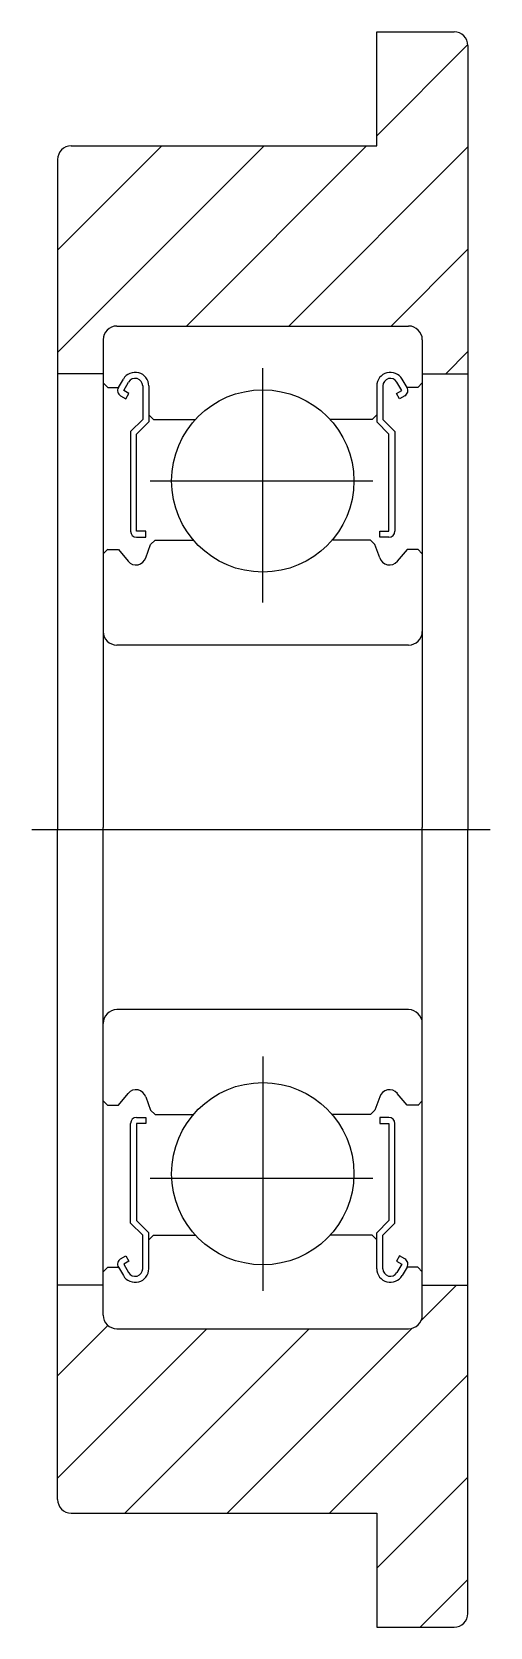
# Model space of a CAD drawing. Extents: x 10.3 to 59.5, y 10 to 67.5.
# Drawn here: x 49.44 to 59.49, y 32.5 to 67.5 of the extents above; entities outside this region: 2.
import ezdxf

# ---------------------------------------------------------------- set-up
doc = ezdxf.new("R2010")
doc.units = 0
doc.linetypes.add('CENTER', pattern=[50.8, 31.75, -6.35, 6.35, -6.35])
doc.layers.get('0').update_dxf_attribs({"linetype": 'CONTINUOUS'})
doc.layers.add('CENTER', color=1, linetype='CENTER')
doc.styles.get("Standard").update_dxf_attribs({"font": 'txt.shx'})

msp = doc.modelspace()

# ---------------------------------------------------------------- linework, layer by layer
at = {"color": 7, "linetype": 'CONTINUOUS'}
for p, q in [((57, 67.5), (58.7, 67.5)), ((57, 65), (57, 67.5)), ((59, 67.2), (59, 50)), ((50.3, 65), (57, 65)), ((50, 64.7), (50, 50)), ((51.3, 61.047), (57.7, 61.047)), ((51, 60.747), (51, 50.047)), ((58, 60.747), (58, 50.047)), ((51, 60), (50, 60)), ((51.333, 59.697), (51.442, 59.881)), ((57.667, 59.697), (57.558, 59.881)), ((58, 60), (59, 60)), ((51, 59.797), (51.1, 59.697)), ((51.1, 59.697), (51.333, 59.697)), ((51.382, 59.515), (51.498, 59.449)), ((51.449, 59.631), (51.558, 59.815)), ((51.564, 59.564), (51.449, 59.631)), ((51.498, 59.449), (51.564, 59.564)), ((51.867, 59.732), (51.867, 58.997)), ((52, 59.732), (52, 58.942)), ((57, 59.732), (57, 58.942)), ((57.133, 59.732), (57.133, 58.997)), ((57.436, 59.564), (57.551, 59.631)), ((57.502, 59.449), (57.436, 59.564)), ((57.551, 59.631), (57.442, 59.815)), ((57.618, 59.515), (57.502, 59.449)), ((57.9, 59.697), (57.667, 59.697)), ((58, 59.797), (57.9, 59.697)), ((51.867, 58.997), (51.6, 58.731)), ((52, 58.942), (51.733, 58.676)), ((52, 59.097), (52.1, 58.997)), ((52.1, 58.997), (53.024, 58.997)), ((56.9, 58.997), (55.976, 58.997)), ((57, 59.097), (56.9, 58.997)), ((57, 58.942), (57.267, 58.676)), ((57.133, 58.997), (57.4, 58.731)), ((51.6, 58.731), (51.6, 56.546)), ((51.733, 56.546), (51.733, 58.676)), ((57.267, 56.546), (57.267, 58.676)), ((57.4, 58.731), (57.4, 56.546)), ((51.933, 56.546), (51.733, 56.546)), ((51.733, 56.412), (51.933, 56.412)), ((51.933, 56.412), (51.933, 56.546)), ((57.067, 56.412), (57.067, 56.546)), ((57.067, 56.546), (57.267, 56.546)), ((57.267, 56.412), (57.067, 56.412)), ((51, 56.048), (51.1, 56.148)), ((51.1, 56.147), (51.333, 56.147)), ((51.333, 56.147), (51.548, 55.885)), ((51.933, 55.964), (52.039, 56.254)), ((52.039, 56.254), (52.139, 56.347)), ((52.139, 56.347), (52.98, 56.347)), ((56.861, 56.347), (56.02, 56.347)), ((56.961, 56.254), (56.861, 56.347)), ((57.067, 55.964), (56.961, 56.254)), ((57.667, 56.147), (57.452, 55.885)), ((57.9, 56.147), (57.667, 56.147)), ((58, 56.048), (57.9, 56.148)), ((57.7, 54.047), (51.3, 54.047)), ((50, 35.3), (50, 50)), ((51, 39.347), (51, 50.047)), ((58, 39.347), (58, 50.047)), ((59, 32.8), (59, 50)), ((57.7, 46.047), (51.3, 46.047)), ((58, 44.697), (58, 44.697)), ((51.333, 43.948), (51.548, 44.21)), ((51.933, 44.131), (52.039, 43.841)), ((57.067, 44.131), (56.961, 43.841)), ((57.667, 43.948), (57.452, 44.21)), ((51, 44.047), (51.1, 43.947)), ((51.1, 43.948), (51.333, 43.948)), ((52.039, 43.841), (52.139, 43.748)), ((56.961, 43.841), (56.861, 43.748)), ((57.9, 43.948), (57.667, 43.948)), ((58, 44.047), (57.9, 43.947)), ((51.6, 41.364), (51.6, 43.549)), ((51.733, 43.683), (51.933, 43.683)), ((51.933, 43.549), (51.733, 43.549)), ((51.733, 43.549), (51.733, 41.419)), ((51.933, 43.683), (51.933, 43.549)), ((52.139, 43.748), (52.98, 43.748)), ((56.861, 43.748), (56.02, 43.748)), ((57.067, 43.683), (57.067, 43.549)), ((57.267, 43.683), (57.067, 43.683)), ((57.067, 43.549), (57.267, 43.549)), ((57.267, 43.549), (57.267, 41.419)), ((57.4, 41.364), (57.4, 43.549)), ((58, 42.022), (58, 42.023)), ((51.867, 41.098), (51.6, 41.364)), ((52, 41.153), (51.733, 41.419)), ((57, 41.153), (57.267, 41.419)), ((57.133, 41.098), (57.4, 41.364)), ((51.867, 40.363), (51.867, 41.098)), ((52, 40.363), (52, 41.153)), ((52, 40.998), (52.1, 41.098)), ((52.1, 41.097), (53.024, 41.097)), ((56.9, 41.097), (55.976, 41.097)), ((57, 40.998), (56.9, 41.098)), ((57, 40.363), (57, 41.153)), ((57.133, 40.363), (57.133, 41.098)), ((51.382, 40.58), (51.498, 40.646)), ((51.498, 40.646), (51.564, 40.531)), ((57.502, 40.646), (57.436, 40.531)), ((57.618, 40.58), (57.502, 40.646)), ((51, 40.298), (51.1, 40.398)), ((51.1, 40.398), (51.333, 40.398)), ((51.333, 40.398), (51.442, 40.214)), ((51.564, 40.531), (51.449, 40.464)), ((51.449, 40.464), (51.558, 40.28)), ((57.436, 40.531), (57.551, 40.464)), ((57.551, 40.464), (57.442, 40.28)), ((57.667, 40.398), (57.558, 40.214)), ((57.9, 40.398), (57.667, 40.398)), ((58, 40.298), (57.9, 40.398)), ((51, 40), (50, 40)), ((58, 40), (59, 40)), ((51.3, 39.047), (57.7, 39.047)), ((50.3, 35), (57, 35)), ((57, 35), (57, 32.5)), ((57, 32.5), (58.7, 32.5))]:
    msp.add_line(p, q, dxfattribs=at)
at = {"color": 3, "linetype": 'CONTINUOUS'}
for p, q in [((57, 65.222), (58.999, 67.221)), ((50, 62.712), (52.288, 65)), ((50, 60.467), (54.533, 65)), ((52.826, 61.047), (56.778, 65)), ((55.071, 61.047), (59, 64.977)), ((57.316, 61.047), (59, 62.732)), ((58.513, 60), (59, 60.487)), ((57.975, 39.228), (58.747, 40)), ((50, 38.016), (51.104, 39.12)), ((50, 35.771), (53.276, 39.047)), ((51.474, 35), (55.521, 39.047)), ((53.719, 35), (57.776, 39.057)), ((55.964, 35), (59, 38.036)), ((57, 33.791), (59, 35.791)), ((57.954, 32.5), (59, 33.546))]:
    msp.add_line(p, q, dxfattribs=at)
at = {"color": 7, "linetype": 'CONTINUOUS'}
for centre in [(54.5, 57.647), (54.5, 42.448)]:
    msp.add_circle(centre, 2, dxfattribs=at)
for centre, radius, start, end in [((58.7, 67.2), 0.3, 0, 90), ((50.3, 64.7), 0.3, 90, 180), ((51.3, 60.747), 0.3, 90, 180), ((57.7, 60.747), 0.3, 0, 90), ((51.701, 59.732), 0.299, 0, 150.0002), ((51.701, 59.732), 0.166, 0, 150.0044), ((57.299, 59.732), 0.299, 29.9998, 180), ((57.299, 59.732), 0.166, 29.9956, 180), ((51.449, 59.631), 0.133, 149.9969, 240.0013), ((57.551, 59.631), 0.133, 299.9987, 30.0031), ((51.733, 56.546), 0.133, 180.0001, 270), ((57.267, 56.546), 0.133, 270, 359.9999), ((51.719, 56.029), 0.224, 220.001, 343.1517), ((57.281, 56.029), 0.224, 196.8483, 319.999), ((51.3, 54.347), 0.3, 180, 270), ((57.7, 54.347), 0.3, 270, 0), ((51.3, 45.747), 0.3, 90, 180), ((57.7, 45.747), 0.3, 0, 90), ((51.719, 44.066), 0.224, 16.8483, 139.999), ((57.281, 44.066), 0.224, 40.001, 163.1517), ((51.733, 43.549), 0.133, 90, 179.9999), ((57.267, 43.549), 0.133, 0.0001, 90), ((51.449, 40.464), 0.133, 119.9987, 210.0031), ((51.701, 40.363), 0.299, 209.9998, 0), ((51.701, 40.363), 0.166, 209.9956, 0), ((57.299, 40.363), 0.299, 180, 330.0002), ((57.299, 40.363), 0.166, 180, 330.0044), ((57.551, 40.464), 0.133, 329.9969, 60.0013), ((51.3, 39.347), 0.3, 180, 270), ((57.7, 39.347), 0.3, 270, 0), ((50.3, 35.3), 0.3, 180, 270), ((58.7, 32.8), 0.3, 270, 0)]:
    msp.add_arc(centre, radius, start, end, dxfattribs=at)
at = {"layer": 'CENTER', "color": 1, "linetype": 'CENTER'}
for p, q in [((54.5, 54.982), (54.5, 60.121)), ((52.027, 57.647), (56.916, 57.647)), ((49.436, 50), (59.487, 50)), ((54.5, 45.018), (54.5, 39.879)), ((52.027, 42.353), (56.916, 42.353))]:
    msp.add_line(p, q, dxfattribs=at)

# ---------------------------------------------------------------- texts
at = {"color": 7, "linetype": 'CONTINUOUS'}
for s, p in [('EKB 35', (10, 20)), ('EKB35', (10, 10))]:
    msp.add_text(s, height=2, dxfattribs=at).set_placement(p)

doc.saveas('drawing.dxf')
